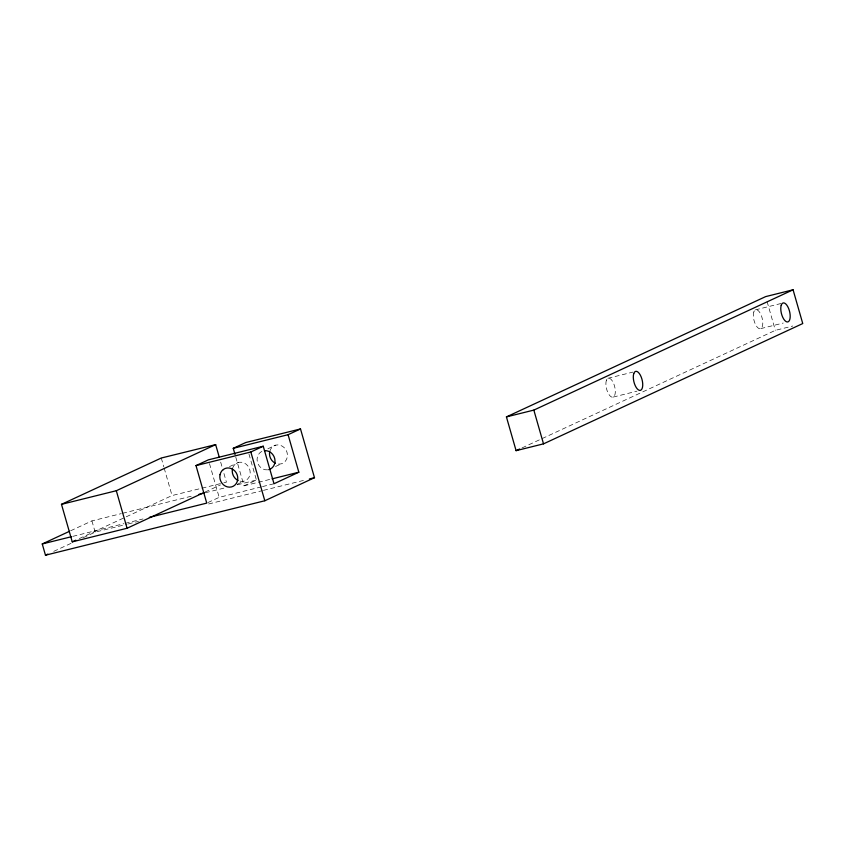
<?xml version="1.0" encoding="UTF-8"?>
<svg xmlns="http://www.w3.org/2000/svg" width="845" height="845" viewBox="0 0 845 845"><rect width="100%" height="100%" fill="white"/><g stroke="black" fill="none" stroke-linecap="round" stroke-linejoin="round"><path stroke-width="0.63" stroke-dasharray="4.22 3.17" d="M70.631 530.776L91.925 520.9L121.257 513.623M229.491 466.609L238.522 462.416M267.876 448.79L275.776 445.125M79.335 538.571L172.042 495.55L222.626 483.087M53.753 551.362L71.498 543.134M83.328 537.642L95.147 532.149L127.035 524.238M205.134 492.033L220.503 484.893M237.128 484.312L243.899 481.164M275.502 466.503L281.153 463.884M207.881 502.585L219.172 497.346L261.253 486.9M235.755 457.071L244.004 485.822L256.426 480.066L248.895 453.807M522.073 447.892L775.33 330.353L792.779 326.022M755.388 309.861L781.562 303.366M760.764 328.62L783.199 323.054M607.914 378.296L632.842 372.117M122.525 513.306L192.66 495.888M205.409 492.73L224.538 487.977M237.297 484.808L256.426 480.066M244.004 485.822L270.78 479.178M613.29 397.055L636.972 391.172M262.52 486.583L274.002 483.741M72.85 536.353L123.856 523.689M125.134 523.372L142.985 518.946M128.303 523.921L138.506 521.386M208.641 503.979L262.203 490.681M263.471 490.364L305.552 479.918M223.893 482.77L226.418 482.146L222.837 469.64M767.091 301.602L775.33 330.353M220.682 462.141L222.478 468.394M209.486 463.599L219.172 497.346M161.279 458.022L163.793 466.778M164.152 468.035L172.042 495.55M91.925 520.9L95.147 532.149M269.703 451.652A9.781 8.799 65.1 0 1 280.413 445.315A9.781 8.799 65.1 0 1 287.226 457.346A9.781 8.799 65.1 0 1 276.505 463.683M267.611 469.841A9.781 8.799 65.1 0 1 257.324 461.782A9.781 8.799 65.1 0 1 263.355 450.892M232.766 467.792A9.781 8.799 65.1 0 1 243.909 462.88A9.781 8.799 65.1 0 1 249.888 475.027A9.781 8.799 65.1 0 1 239.251 480.974M606.34 380.461A9.781 4.214 76.1 0 0 610.998 396.696A9.781 4.214 76.1 0 0 614.484 385.88A9.781 4.214 76.1 0 0 606.34 380.461M753.803 312.027A9.781 4.214 76.1 0 0 758.461 328.261A9.781 4.214 76.1 0 0 761.958 317.445A9.781 4.214 76.1 0 0 753.803 312.027"/><path stroke-width="1.27" d="M203.951 492.582L127.077 528.252L72.248 541.867L61.484 504.338L161.279 458.022L215.655 444.618L219.246 457.134M61.484 504.338L116.314 490.723L215.655 444.618M149.364 517.362L206.75 503.113L195.998 465.606L208.409 459.838L263.249 446.234L274.002 483.741L298.834 472.207L288.082 434.7L300.503 428.943L314.488 477.7L264.812 500.758L45.472 555.207L42.25 543.958L69.448 531.325M235.047 454.568L233.252 448.315L245.673 442.558L300.503 428.943M195.998 465.606L250.828 451.99L263.249 446.234M72.248 541.867L75.796 540.219M45.472 555.207L47.838 554.109M506.419 416.902L765.654 296.606L793.075 289.793L802.75 323.55L543.515 443.857L516.094 450.66L506.419 416.902L533.839 410.1L793.075 289.793M516.094 450.66L519.686 449.001M233.252 448.315L288.082 434.7M199.029 494.314L204.131 493.047M272.058 478.861L298.834 472.207M42.25 543.958L71.582 536.67M309.386 478.967L314.488 477.7M533.839 410.1L543.515 443.857M250.828 451.99L264.812 500.758M116.314 490.723L127.077 528.252M275.396 463.25A9.781 8.799 65.1 0 1 269.703 451.652M264.474 450.691A9.781 8.799 65.1 0 1 274.762 458.74A9.781 8.799 65.1 0 1 268.731 469.64M238.153 480.53A9.781 8.799 65.1 0 1 232.449 468.943M220.027 474.71A9.781 8.799 65.1 0 0 231.477 486.931A9.781 8.799 65.1 0 0 234.868 471.024A9.781 8.799 65.1 0 0 220.027 474.71M633.75 373.648A9.781 4.214 76.1 0 0 638.408 389.894A9.781 4.214 76.1 0 0 641.904 379.067A9.781 4.214 76.1 0 0 633.75 373.648M781.224 305.214A9.781 4.214 76.1 0 0 785.882 321.459A9.781 4.214 76.1 0 0 789.367 310.633A9.781 4.214 76.1 0 0 781.224 305.214"/></g></svg>
